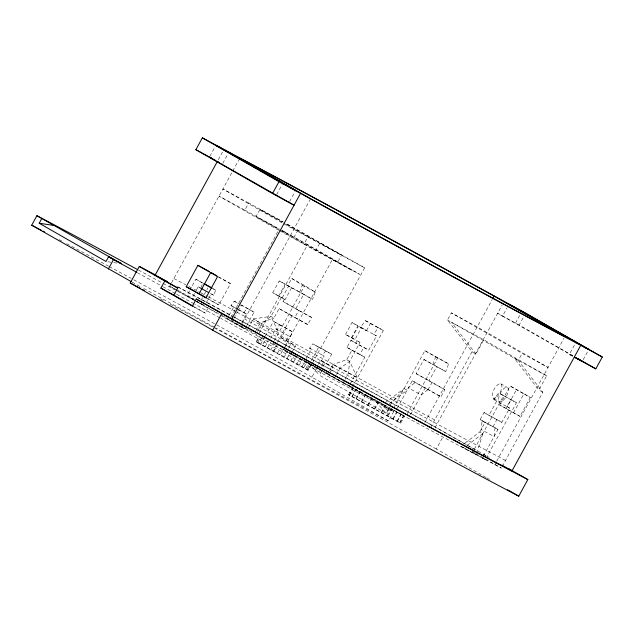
<?xml version="1.0" encoding="UTF-8"?>
<svg xmlns="http://www.w3.org/2000/svg" width="634" height="634" viewBox="0 0 634 634"><rect width="100%" height="100%" fill="white"/><g stroke="black" fill="none" stroke-linecap="round" stroke-linejoin="round"><path stroke-width="0.48" stroke-dasharray="3.17 2.38" d="M343.216 382.611L352.211 387.374L383.34 330.512L378.427 327.699L373.553 334.245L376.501 335.933L368.719 350.142L355.785 343.129L357.085 340.767L360.033 342.455L349.659 361.404L348.399 373.133L343.216 382.611L327.707 373.997L329.125 371.413M495.027 427.768L494.092 436.564L481.158 429.551L482.094 420.754L497.983 429.456L484.281 454.475M476.926 452.969L482.807 433.608L479.859 431.92L464.025 443.816M299.644 292.337L302.307 285.149L291.727 278.477L287.836 285.577L312.57 299.343L315.241 292.163L304.661 285.482L291.727 278.477M201.144 287.424L202.753 283.168L195.874 279.229L191.333 287.519M210.298 293.423L213.753 295.293L215.687 290.182L213.396 288.866M265.297 336.226L273.468 321.303L279.372 324.679L277.43 329.791L275.79 328.856L270.694 338.16M275.79 328.856L290.364 336.805L292.298 331.693L273.468 321.303M424.883 350.673L448.634 363.876L445.726 371.548L432.792 364.534L435.701 356.871L424.883 350.673L394.229 406.671M209.87 156.321L214.966 147.017M218.35 159.673L222.978 151.209M222.803 163.334L227.899 154.022M174.818 289.088L169.698 286.156L171.085 283.612M171.552 282.764L232.258 171.885M232.726 171.029L238.812 159.911M189.518 290.832L186.792 295.809L204.639 305.636L196.881 301.427M194.487 293.55L191.714 298.622L196.017 300.96M196.342 290.166L198.196 286.782L200.78 288.185M278.714 230.277L218.999 196.104L244.867 210.131L248.75 203.023L282.97 221.702M201.089 300.334L203.807 295.357M204.267 294.533L206.533 290.388M206.985 289.556L207.897 287.899M206.034 303.1L211.13 293.788L213.753 295.293M192.379 306.135L205.313 313.148L208.34 307.617M276.67 194.551L282.225 184.391M205.892 297.925L218.825 304.938L230.499 283.62L218.532 276.765M289.603 201.557L295.159 191.405M228.969 315.502L233.597 307.038L230.974 305.54L234.231 301.174L240.262 304.447M230.934 317.349L278.794 229.912M233.391 319.211L232.036 321.7L244.962 328.713L246.325 326.225M233.851 318.387L237.481 311.754M237.932 310.922L241.11 305.113L254.044 312.126L246.784 325.393M241.903 322.516L246.531 314.052L238.741 309.749M480.841 456.385L501.312 468.106L494.845 464.595A243.401 2.124 28.7 0 1 411.743 420.16L365.636 395.164A243.401 2.124 28.7 0 1 240.508 326.676L241.895 324.14M242.362 323.292L310.089 199.575M248.045 328.404L253.235 318.926L270.98 316.382L273.928 318.07L279.118 308.592L307.783 324.608L311.674 317.499L283.01 301.483L284.301 299.113L282.146 297.948L288.636 286.1L291.585 287.788L285.102 299.636L272.731 292.749L279.222 280.902L287.836 285.577M255.874 330.623L260.122 322.864L273.928 318.07M259.346 332.89L307.688 244.589L307.07 244.209L359.589 274.268L304.019 244.003L307.918 236.894L285.633 224.143M257.61 331.36L261.858 323.602L270.98 316.382L281.353 297.425L272.731 292.749M278.635 296.126L285.118 284.286L279.222 280.902M311.183 364.708L308.156 370.24L284 357.33L256.16 341.821L259.187 336.289M256.16 341.821L256.572 341.964L260.027 335.648M257.523 342.637L260.55 337.114M256.572 341.964L258.727 343.073L261.755 337.542M260.566 344.373L264.021 338.057M258.727 343.073L262.476 345.062L265.503 339.531M319.56 243.543L315.677 250.652L314.852 250.184M265.075 346.901L268.539 340.585M262.476 345.062L267.564 347.797L270.591 342.273M274.474 340.624L304.661 285.482M270.75 350.055L274.213 343.731M277.43 342.312L292.052 315.605M295.943 308.496L303.726 294.279L285.118 284.286M267.564 347.797L273.381 350.943L276.4 345.419M273.381 350.943L273.825 351.188L276.852 345.657M291.656 352.908L295.547 345.799L281.211 337.795L286.402 328.317M307.783 324.608L294.85 317.594L298.741 310.486L283.01 301.483M277.209 353.613L280.236 348.082M286.132 340.609L288.724 335.869L290.364 336.805M308.156 370.24L280.315 354.731L284.587 346.885M285.062 346.021L332.454 259.457L337.668 262.207L341.56 255.098L284.087 222.621M285.26 347.305L288.288 341.774M288.644 348.201L291.236 343.462M284 357.33L287.456 351.014M287.107 358.448L290.134 352.924M290.665 360.968L294.121 354.652M293.566 362.006L296.585 356.482M296.752 364.265L300.207 357.948M299.24 365.16L302.267 359.629M306.103 358.424L311.199 349.12L309.558 348.177L312.808 343.818L325.741 350.832L331.637 354.208L326.455 363.678L332.921 367.189L330.322 371.928M301.839 366.999L305.303 360.683M303.749 367.688L306.777 362.157M305.588 368.988L309.051 362.672M311.445 360.461L318.704 347.194L312.808 343.818M306.793 369.416L309.82 363.892M307.744 370.09L310.771 364.566M288.914 352.781L311.437 364.994L364.613 267.857L286.394 223.572M318.577 364.296L320.741 360.35L332.921 367.189M388.808 408.692L393.73 411.506L388.539 420.984L311.904 377.127L317.095 367.657L322.009 370.47L319.417 375.201L386.217 413.431L388.808 408.692L309.083 363.456L319.417 375.201M325.741 350.832L322.492 355.191L324.132 356.126L321.533 360.865L323.689 362.038L321.525 365.984M322.888 366.634L325.052 362.688M345.506 334.403L351.997 322.555L358.464 326.058L361.412 327.746L354.929 339.594L345.506 334.403L360.033 342.455M329.593 370.549L332.898 364.518L346.703 359.716L351.894 350.237L346.98 347.424L350.871 340.315L368.719 350.142M351.41 337.779L357.893 325.931L351.997 322.555M351.973 337.906L358.464 326.058M334.594 377.935L336.004 375.352M336.48 374.488L339.776 368.457L349.659 361.404L357.402 377.896L332.898 364.518M366.515 330.607L370.407 323.498L365.493 320.685L360.619 327.231L366.515 330.607L357.893 325.931M352.211 387.374L349.263 385.678L364.827 357.251L359.906 354.438L363.797 347.329M348.541 394.673L352.433 387.564L378.387 401.473L404.555 416.094L400.664 423.203L348.541 394.673L400.664 423.203M349.405 395.061L353.296 387.96M349.461 395.251L353.352 388.143L352.433 387.564M351.981 396.401L355.872 389.3M352.092 396.757L355.983 389.656L353.352 388.143M356.102 398.596L359.993 391.487M356.253 399.103L360.144 391.994L355.983 389.656M361.483 401.496L365.374 394.388M361.665 402.114L365.556 395.006L360.144 391.994M367.752 404.904L371.643 397.795M367.966 405.586L371.857 398.477L365.556 395.006M374.496 408.581L378.387 401.473M374.718 409.295L378.609 402.186L385.345 405.863L387.849 416.443L391.741 409.334L404.555 416.094M381.248 412.282L385.139 405.181M381.454 412.972L385.345 405.863M387.54 415.761L391.432 408.653M397.177 408.359L412.266 380.796L428.156 389.498L421.309 394.911L408.375 387.897L415.222 382.484M412.266 380.796L440.939 396.813L444.83 389.704L416.158 373.688L423.94 359.47L445.726 371.548M392.953 418.773L396.844 411.664M393.112 419.272L397.003 412.171M475.96 353.994L451.408 322.246L483.742 339.776L475.96 353.994L472.021 351.743L447.477 319.996L451.368 312.887L477.228 326.914L548.038 367.435L522.178 353.415L451.368 312.887M397.122 421.111L401.013 414.002M397.233 421.467L401.124 414.359M399.753 422.624L403.644 415.516M399.808 422.807L403.7 415.698M407.163 413.685L437.817 357.687M410.57 414.533L425.2 387.81L440.939 396.813M444.83 389.704L429.091 380.701L436.874 366.484M428.005 389.799L431.897 382.69M424.962 422.379L492.222 299.541M430.502 427.578L472.021 351.743M474.525 449.466L435.36 427.054L502.263 304.851M572.859 355.975L502.548 316.12L507.176 307.664M486.112 477.489L436.303 448.983L443.111 436.541M515.482 323.134L520.11 314.678M572.827 355.698L519.183 324.996L523.819 316.532M479.859 431.92L485.05 422.442L480.128 419.629L484.019 412.52L501.874 422.347L509.657 408.137L506.701 406.442L511.575 399.903L516.496 402.717L487.253 456.123M502.239 466.41L542.831 392.264L518.287 360.516L522.178 353.415M501.874 422.347L488.941 415.333L496.723 401.124L493.767 399.436L498.641 392.89L511.575 399.903M473.852 449.974L472.433 452.557L476.364 454.808L460.863 446.193L485.367 459.571L486.777 456.987M474.319 449.118L503.562 395.703L498.641 392.89M499.719 404.96L510.093 386.011L516.559 389.514L530.325 397.399L519.951 416.348L499.719 404.96L519.951 416.348M497.983 429.456L493.062 426.642L496.953 419.534M506.186 408.47L516.559 389.514M513.485 412.845L523.866 393.888L510.093 386.011M494.845 464.595L496.24 462.059M496.699 461.211L563.967 338.35M542.831 392.264L538.9 390.013L546.682 375.803L483.742 339.776M572.621 356.229L569.34 354.351L575.831 342.503M583.201 359.668L587.837 351.212M280.878 230.76L256.025 216.535L259.924 209.434L283.224 222.154M337.668 262.207L294.002 237.267L297.901 230.166M243.908 312.554L247.157 308.187L254.044 312.126M389.823 405.284L404.127 388.579L407.083 390.267L388.087 404.547M389.316 408.019L386.597 411.149L391.741 409.334M385.131 402.859L404.127 388.579M466.981 445.504L482.807 433.608M107.946 261.771L112.804 262.484M113.771 262.627L117.655 263.197M307.688 244.589L280.188 229.73M364.613 267.857L283.461 223.659M393.73 411.506L378.126 403.303A259.631 2.267 28.7 0 1 220.743 318.347M388.539 420.984L372.943 412.782A259.631 2.267 28.7 0 1 215.56 327.826M288.383 352.235L283.168 349.485L288.248 352.409M283.057 231.006L285.918 232.543L282.495 230.673M289.175 352.662L291.553 353.946M519.183 324.996L497.627 313.307L502.548 316.12M569.34 354.351L572.795 356.221M248.75 203.023L222.891 188.995L282.606 223.176M307.918 236.894L341.56 255.098M546.682 375.803L514.348 358.265L538.9 390.013M523.866 393.888L530.325 397.399M500.67 383.76L507.137 387.271M435.701 356.871L448.634 363.876M302.307 285.149L315.241 292.163M365.493 320.685L378.427 327.699M370.407 323.498L383.34 330.512M503.562 395.703L516.496 402.717M493.403 398.207L499.869 401.71M360.619 327.231L376.501 335.933M493.767 399.436L509.657 408.137M416.158 373.688L429.091 380.701M298.741 310.486L311.674 317.499M218.429 277.074L230.499 283.62M346.98 347.424L359.906 354.438M480.128 419.629L493.062 426.642M351.894 350.237L364.827 357.251M195.874 279.229L202.769 282.962M213.103 288.779L215.687 290.182M279.372 324.679L292.298 331.693M241.126 304.914L247.157 308.187M318.704 347.194L331.637 354.208M230.974 305.54L237.877 309.281M233.597 307.038L237.908 309.376M238.772 309.844L246.531 314.052M309.558 348.177L324.132 356.126M434.678 419.954L428.212 416.451A243.401 2.124 28.7 0 0 236.95 312.158M281.211 337.795L295.547 345.799M505.488 460.482L499.021 456.971A243.401 2.124 28.7 0 1 244.676 319.06M227.115 318.886L244.962 328.713M305.548 361.42L319.798 369.147M309.63 363.773L329.03 374.298L316.849 367.458L318.323 368.299M327.707 373.997L349.263 385.678M292.266 354.335L298.828 357.917M244.867 210.131L279.071 228.811M256.025 216.535L279.325 229.254M273.825 351.188L280.315 354.731M294.002 237.267L282.225 230.752M371.857 398.477L378.609 402.186M435.36 427.054L402.962 409.231A259.631 2.267 28.7 0 0 233.629 316.976M286.402 350.768L284.698 349.833A259.631 2.267 28.7 0 0 281.25 347.939M289.817 352.647L299.193 357.806M302.6 359.684L316.239 367.181M299.549 358.313L311.437 364.994M137.388 272.691L145.915 277.383A259.631 2.267 28.7 0 0 162.383 286.425M311.904 377.127L279.507 359.312A259.631 2.267 28.7 0 0 131.61 278.627M436.303 448.983L396.242 426.951A275.869 2.409 28.7 0 0 168.382 303.187M132.205 282.17L140.724 286.861M259.924 209.434L284.777 223.651M447.477 319.996L518.287 360.516M281.734 231.251L304.019 244.003M279.57 230.768L352.33 270.504L332.454 259.457M423.94 359.47L432.792 364.534M303.726 294.279L312.57 299.343M484.019 412.52L488.941 415.333M281.353 297.425L285.102 299.636M350.871 340.315L355.785 343.129M279.118 308.592L294.85 317.594M346.703 359.716L349.659 361.404M234.231 301.174L238.82 303.805M198.196 286.782L200.82 288.28M260.122 322.864L253.235 318.926L278.722 332.866L270.98 316.382M320.741 360.35L326.455 363.678M485.747 455.497L405.324 410.364A275.869 2.409 28.7 0 0 232.337 316.081M486.603 455.989L489.179 457.463M483.037 454.34L485.596 455.798M207.706 298.574L218.825 304.938M472.306 451.503L474.866 452.969M475.722 453.453L479.986 455.894M482.419 457.883L485.367 459.571M305.533 361.428L308.806 363.306M175.666 289.572L219.182 314.472M220.03 314.963L240.508 326.676M194.25 306.816L205.313 313.148M486.975 477.981L489.551 479.455M375.875 401.679L386.217 413.431M169.698 286.156A243.401 2.124 28.7 0 1 177.052 290.015M177.932 290.483A243.401 2.124 28.7 0 1 194.266 299.145M178.146 287.234A259.631 2.267 28.7 0 1 232.781 316.517M173.867 278.532A243.401 2.124 28.7 0 1 185.778 284.801M188.964 286.481A243.401 2.124 28.7 0 1 200.265 292.496M201.057 292.916A243.401 2.124 28.7 0 1 207.572 296.395M208.412 296.847A243.401 2.124 28.7 0 1 236.117 311.714M160.45 298.963A275.869 2.409 28.7 0 1 163.16 300.405M177.465 286.6A275.869 2.409 28.7 0 1 231.481 315.621M214.696 327.358A259.631 2.267 28.7 0 1 141.588 287.337M59.097 239.652A259.631 2.267 28.7 0 1 61.823 241.102M66.808 243.765A259.631 2.267 28.7 0 1 108.485 266.137M109.333 266.597A259.631 2.267 28.7 0 1 130.762 278.175M219.879 317.88A259.631 2.267 28.7 0 1 194.852 304.201M194.004 303.741A259.631 2.267 28.7 0 1 176.22 294.01M175.372 293.542A259.631 2.267 28.7 0 1 163.255 286.901M138.497 270.076A259.631 2.267 28.7 0 1 162.312 282.986M163.152 283.446A259.631 2.267 28.7 0 1 175.039 289.897M177.615 291.299A259.631 2.267 28.7 0 1 218.524 313.592M222.003 315.494A259.631 2.267 28.7 0 1 225.482 317.388M226.354 317.864A259.631 2.267 28.7 0 1 229.833 319.766M230.697 320.241A259.631 2.267 28.7 0 1 248.473 329.965M249.321 330.433A259.631 2.267 28.7 0 1 257.776 335.061M262.135 337.454A259.631 2.267 28.7 0 1 267.366 340.315M272.588 343.184A259.631 2.267 28.7 0 1 277.795 346.045M503.238 400.371A8.099 3.4 -61.5 0 0 507.858 387.794A8.099 3.4 -61.5 0 0 499.418 395.299A8.099 3.4 -61.5 0 0 503.238 400.371M496.771 396.868A8.099 3.4 -61.5 0 0 501.391 384.291A8.099 3.4 -61.5 0 0 492.951 391.788A8.099 3.4 -61.5 0 0 496.771 396.868"/><path stroke-width="0.95" d="M131.349 281.702L31.7 225.189L36.891 215.711L52.487 223.913A259.631 2.267 28.7 0 1 137.641 269.616M41.804 218.524L121.538 263.76L108.604 256.754L106.005 261.485L39.213 223.263L41.804 218.524L36.891 215.711M108.335 269.038L113.518 259.568L108.604 256.754M215.441 160.442L209.41 157.169L294.057 205.218L272.501 193.536L195.866 149.679L202.357 137.832L239.509 157.723A259.631 2.267 28.7 0 1 471.72 283.644L525.665 313.148L602.3 357.005L595.817 368.853L574.261 357.164M508.936 468.772L527.829 479.581L518.755 496.168L499.465 486.024A275.869 2.409 28.7 0 1 252.736 352.235L212.683 330.203L130.232 283.01L139.306 266.431L155.964 275.188M193.402 306.333L173.843 295.135L177.734 288.026L155.148 275.108L217.422 161.369M602.3 357.005L580.744 345.316L511.987 470.904L496.39 462.701A259.631 2.267 28.7 0 1 264.18 336.781L196.271 299.026L192.379 306.135L160.909 288.121L164.8 281.021L139.306 266.431M197.895 265.345L217.565 276.606L205.892 297.925L186.222 286.671L197.895 265.345L209.109 271.423M206.002 297.6L199.155 293.685L210.829 272.358L216.82 275.782M272.501 193.536L278.984 181.689L202.357 137.832M212.683 330.203L221.757 313.616L196.271 299.026M231.782 318.965L300.54 193.378L332.937 211.193A259.631 2.267 28.7 0 0 565.148 337.114L580.744 345.316M492.689 298.685L494.092 296.118A243.401 2.124 28.7 0 0 239.747 158.199L310.565 198.719A243.401 2.124 28.7 0 0 564.902 336.638L494.092 296.118M39.213 223.263L54.738 225.538M155.148 275.108L167.281 281.488M527.829 479.581L508.547 469.437A275.869 2.409 28.7 0 1 261.81 335.648L221.757 313.616M31.7 225.189L41.234 230.197M42.961 231.109L44.697 232.02M130.232 283.01L140.748 288.549M142.499 289.469L144.251 290.388M278.984 181.689L300.54 193.378M195.866 149.679L212.247 158.563M217.169 161.377L218.888 162.312M574.515 357.156L582.274 361.364L575.426 357.441M204.497 283.897L211.867 287.987M203.617 283.636L212.239 288.312M201.644 288.652L208.578 292.488M186.222 286.671L199.155 293.685M164.8 281.021L177.734 288.026M160.909 288.121L173.843 295.135M113.518 259.568L136.54 272.224M577.931 358.622L580.49 360.08M582.194 361.055L595.817 368.853M501.771 465.055L511.987 470.904M507.588 489.781L518.755 496.168M228.826 152.334L215.893 145.321L295.618 190.565L228.826 152.334M521.964 311.286L509.031 304.28L588.764 349.516L521.964 311.286"/></g></svg>
